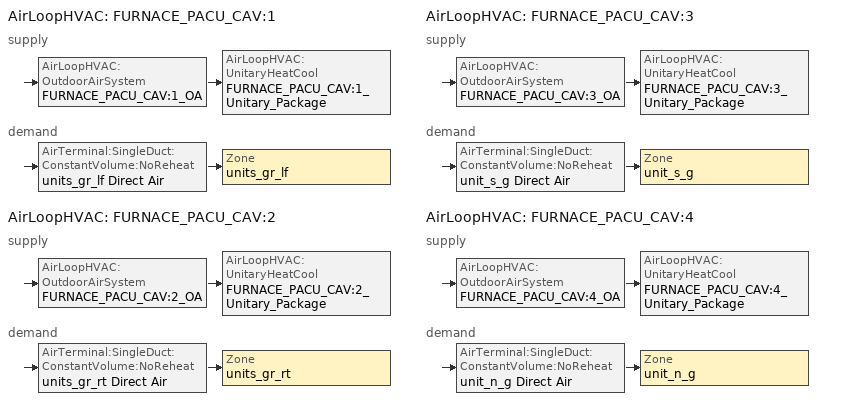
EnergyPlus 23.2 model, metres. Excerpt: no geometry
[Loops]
AirLoopHVAC 'FURNACE_PACU_CAV:1'
 supply: AirLoopHVAC:OutdoorAirSystem 'FURNACE_PACU_CAV:1_OA' > AirLoopHVAC:UnitaryHeatCool 'FURNACE_PACU_CAV:1_Unitary_Package'
 demand: AirTerminal:SingleDuct:ConstantVolume:NoReheat 'units_gr_lf Direct Air' > Zone 'units_gr_lf'
AirLoopHVAC 'FURNACE_PACU_CAV:2'
 supply: AirLoopHVAC:OutdoorAirSystem 'FURNACE_PACU_CAV:2_OA' > AirLoopHVAC:UnitaryHeatCool 'FURNACE_PACU_CAV:2_Unitary_Package'
 demand: AirTerminal:SingleDuct:ConstantVolume:NoReheat 'units_gr_rt Direct Air' > Zone 'units_gr_rt'
AirLoopHVAC 'FURNACE_PACU_CAV:3'
 supply: AirLoopHVAC:OutdoorAirSystem 'FURNACE_PACU_CAV:3_OA' > AirLoopHVAC:UnitaryHeatCool 'FURNACE_PACU_CAV:3_Unitary_Package'
 demand: AirTerminal:SingleDuct:ConstantVolume:NoReheat 'unit_s_g Direct Air' > Zone 'unit_s_g'
AirLoopHVAC 'FURNACE_PACU_CAV:4'
 supply: AirLoopHVAC:OutdoorAirSystem 'FURNACE_PACU_CAV:4_OA' > AirLoopHVAC:UnitaryHeatCool 'FURNACE_PACU_CAV:4_Unitary_Package'
 demand: AirTerminal:SingleDuct:ConstantVolume:NoReheat 'unit_n_g Direct Air' > Zone 'unit_n_g'
[AirLoopHVAC] Design supply air flow rate=Autosize
FURNACE_PACU_CAV:1; FURNACE_PACU_CAV:2; FURNACE_PACU_CAV:3; FURNACE_PACU_CAV:4
[AirLoopHVAC:UnitaryHeatCool] Availability schedule=ALWAYS_ON; Cooling supply air flow rate=Autosize; Dehumidification control type=None; Fan placement=BlowThrough; Heating supply air flow rate=Autosize; Maximum supply air temperature=Autosize; No load supply air flow rate=Autosize; Supply air fan operating mode schedule=AlWAYS_ON
Name | Controlling zone or thermostat location | Cooling coil | Heating coil | Supply fan
FURNACE_PACU_CAV:1_Unitary_Package | units_gr_lf | FURNACE_PACU_CAV:1_Unitary_Package_CoolCoil | FURNACE_PACU_CAV:1_Unitary_Package_HeatCoil | FURNACE_PACU_CAV:1_Unitary_Package_fan
FURNACE_PACU_CAV:2_Unitary_Package | units_gr_rt | FURNACE_PACU_CAV:2_Unitary_Package_CoolCoil | FURNACE_PACU_CAV:2_Unitary_Package_HeatCoil | FURNACE_PACU_CAV:2_Unitary_Package_fan
FURNACE_PACU_CAV:3_Unitary_Package | unit_s_g | FURNACE_PACU_CAV:3_Unitary_Package_CoolCoil | FURNACE_PACU_CAV:3_Unitary_Package_HeatCoil | FURNACE_PACU_CAV:3_Unitary_Package_fan
FURNACE_PACU_CAV:4_Unitary_Package | unit_n_g | FURNACE_PACU_CAV:4_Unitary_Package_CoolCoil | FURNACE_PACU_CAV:4_Unitary_Package_HeatCoil | FURNACE_PACU_CAV:4_Unitary_Package_fan
[AirTerminal:SingleDuct:ConstantVolume:NoReheat] Availability schedule=ALWAYS_ON; Maximum air flow rate=Autosize
unit_n_g Direct Air; unit_s_g Direct Air; units_gr_lf Direct Air; units_gr_rt Direct Air
[Coil:Cooling:DX:SingleSpeed] 2023 rated evaporator fan power per volume flow rate=934.4; Availability schedule=ALWAYS_ON; Gross rated cooling cop=2.6; Gross rated sensible heat ratio=Autosize; Gross rated total cooling capacity=Autosize; Rated air flow rate=Autosize
Name | Energy input ratio function of flow fraction curve | Energy input ratio function of temperature curve | Part load fraction correlation curve | Total cooling capacity function of flow fraction curve | Total cooling capacity function of temperature curve
FURNACE_PACU_CAV:1_Unitary_Package_CoolCoil | FURNACE_PACU_CAV:1_Unitary_PackagecoolEIRFFF | FURNACE_PACU_CAV:1_Unitary_PackagecoolEIRFT | FURNACE_PACU_CAV:1_Unitary_PackagecoolPLR | FURNACE_PACU_CAV:1_Unitary_PackagecoolFFF | FURNACE_PACU_CAV:1_Unitary_PackagecoolCapFT
FURNACE_PACU_CAV:2_Unitary_Package_CoolCoil | FURNACE_PACU_CAV:2_Unitary_PackagecoolEIRFFF | FURNACE_PACU_CAV:2_Unitary_PackagecoolEIRFT | FURNACE_PACU_CAV:2_Unitary_PackagecoolPLR | FURNACE_PACU_CAV:2_Unitary_PackagecoolFFF | FURNACE_PACU_CAV:2_Unitary_PackagecoolCapFT
FURNACE_PACU_CAV:3_Unitary_Package_CoolCoil | FURNACE_PACU_CAV:3_Unitary_PackagecoolEIRFFF | FURNACE_PACU_CAV:3_Unitary_PackagecoolEIRFT | FURNACE_PACU_CAV:3_Unitary_PackagecoolPLR | FURNACE_PACU_CAV:3_Unitary_PackagecoolFFF | FURNACE_PACU_CAV:3_Unitary_PackagecoolCapFT
FURNACE_PACU_CAV:4_Unitary_Package_CoolCoil | FURNACE_PACU_CAV:4_Unitary_PackagecoolEIRFFF | FURNACE_PACU_CAV:4_Unitary_PackagecoolEIRFT | FURNACE_PACU_CAV:4_Unitary_PackagecoolPLR | FURNACE_PACU_CAV:4_Unitary_PackagecoolFFF | FURNACE_PACU_CAV:4_Unitary_PackagecoolCapFT
[Coil:Heating:Fuel] Availability schedule=ALWAYS_ON; Burner efficiency=0.8; Fuel type=NaturalGas; Nominal capacity=Autosize
FURNACE_PACU_CAV:1_Unitary_Package_HeatCoil; FURNACE_PACU_CAV:2_Unitary_Package_HeatCoil; FURNACE_PACU_CAV:3_Unitary_Package_HeatCoil; FURNACE_PACU_CAV:4_Unitary_Package_HeatCoil
[ComponentCost:LineItem]
Name | Cost per each | Item | Line item type | Quantity | Cost per unit of output capacity
ElectricEquipment:unit_n_g:unit_n_g ElecEq 1 | 1 | unit_n_g | General | 0.903
ElectricEquipment:unit_n_g:unit_n_g Refrig | 1 | unit_n_g | General | 0.1
ElectricEquipment:unit_s_g:unit_s_g ElecEq 1 | 1 | unit_s_g | General | 0.903
ElectricEquipment:unit_s_g:unit_s_g Refrig | 1 | unit_s_g | General | 0.1
ElectricEquipment:units_gr_lf:units_gr_lf ElecEq 1 | 1 | units_gr_lf | General | 4.032
ElectricEquipment:units_gr_lf:units_gr_lf Refrig | 1 | units_gr_lf | General | 0.4
ElectricEquipment:units_gr_rt:units_gr_rt ElecEq 1 | 1 | units_gr_rt | General | 6.048
ElectricEquipment:units_gr_rt:units_gr_rt Refrig | 1 | units_gr_rt | General | 0.6
Infiltration:unit_n_g | 1 | unit_n_g | General | 0.0439
Infiltration:unit_s_g | 1 | unit_s_g | General | 0.0443
Infiltration:units_gr_lf | 1 | units_gr_lf | General | 0.1979
Infiltration:units_gr_rt | 1 | units_gr_rt | General | 0.2968
LIGHTING EQUIP:unit_n_g |  | unit_n_g | Lights |  | 1
LIGHTING EQUIP:unit_s_g |  | unit_s_g | Lights |  | 1
LIGHTING EQUIP:units_gr_lf |  | units_gr_lf | Lights |  | 1
LIGHTING EQUIP:units_gr_rt |  | units_gr_rt | Lights |  | 1
People:unit_n_g | 1 | unit_n_g | General | 2
People:unit_s_g | 1 | unit_s_g | General | 2
People:units_gr_lf | 1 | units_gr_lf | General | 8
People:units_gr_rt | 1 | units_gr_rt | General | 12
[Controller:OutdoorAir] Economizer control action type=ModulateFlow; Economizer control type=DifferentialDryBulb; Economizer maximum limit dry bulb temperature=28; Economizer maximum limit enthalpy=64000; Economizer minimum limit dry bulb temperature=0; Lockout type=NoLockout; Maximum outdoor air flow rate=Autosize; Minimum limit type=FixedMinimum; Minimum outdoor air flow rate=Autosize; Minimum outdoor air schedule=MinOA_Sched
FURNACE_PACU_CAV:1_OA_Controller; FURNACE_PACU_CAV:2_OA_Controller; FURNACE_PACU_CAV:3_OA_Controller; FURNACE_PACU_CAV:4_OA_Controller
[DesignSpecification:OutdoorAir] Outdoor air flow per zone floor area=0; Outdoor air method=Flow/Zone
Name | Outdoor air flow per zone
SZ DSOA unit_n_g; SZ DSOA unit_s_g | 0.0352424
SZ DSOA units_gr_lf | 0.142332
SZ DSOA units_gr_rt | 0.213498
[EvaporativeCooler:Direct:ResearchSpecial] Availability schedule=ALWAYS_ON; Blowdown concentration ratio=3; Cooler design effectiveness=0.7; Drift loss fraction=0; Primary air design flow rate=Autosize; Recirculating water pump design power=30
FURNACE_PACU_CAV:1_OADirect Evap Cooler; FURNACE_PACU_CAV:2_OADirect Evap Cooler; FURNACE_PACU_CAV:3_OADirect Evap Cooler; FURNACE_PACU_CAV:4_OADirect Evap Cooler
[EvaporativeCooler:Indirect:ResearchSpecial] Availability schedule=ALWAYS_ON; Cooler wetbulb design effectiveness=0.75; Dewpoint effectiveness factor=0.9; Primary air design flow rate=Autosize; Recirculating water pump design power=30; Secondary air design flow rate=Autosize; Secondary air fan design power=Autosize; Secondary air fan sizing specific power=207.667; Secondary air flow scaling factor=1
Name | Blowdown concentration ratio | Drift loss fraction
FURNACE_PACU_CAV:1_OAIndRDD Evap Cooler | 3 | 0.2
FURNACE_PACU_CAV:3_OAIndRDD Evap Cooler; FURNACE_PACU_CAV:4_OAIndRDD Evap Cooler
[Fan:OnOff] Availability schedule=HVACOperationSchd; Fan total efficiency=0.5; Maximum flow rate=Autosize; Motor efficiency=0.9; Motor in airstream fraction=1; Pressure rise=687.5
FURNACE_PACU_CAV:1_Unitary_Package_fan; FURNACE_PACU_CAV:2_Unitary_Package_fan; FURNACE_PACU_CAV:3_Unitary_Package_fan; FURNACE_PACU_CAV:4_Unitary_Package_fan
[SetpointManager:MixedAir] Control variable=Temperature
Name | Setpoint node or nodelist
FURNACE_PACU_CAV:1_OAIndRDD Evap Cooler_SATManager | FURNACE_PACU_CAV:1_OADirect Evap Cooler-FURNACE_PACU_CAV:1_OAMixing BoxNode
FURNACE_PACU_CAV:1_OAMixed Air Temp Manager | FURNACE_PACU_CAV:1_OA-FURNACE_PACU_CAV:1_Unitary_PackageNode
FURNACE_PACU_CAV:2_OAIndRDD Evap Cooler_SATManager | FURNACE_PACU_CAV:2_OADirect Evap Cooler-FURNACE_PACU_CAV:2_OAMixing BoxNode
FURNACE_PACU_CAV:2_OAMixed Air Temp Manager | FURNACE_PACU_CAV:2_OA-FURNACE_PACU_CAV:2_Unitary_PackageNode
FURNACE_PACU_CAV:3_OAIndRDD Evap Cooler_SATManager | FURNACE_PACU_CAV:3_OADirect Evap Cooler-FURNACE_PACU_CAV:3_OAMixing BoxNode
FURNACE_PACU_CAV:3_OAMixed Air Temp Manager | FURNACE_PACU_CAV:3_OA-FURNACE_PACU_CAV:3_Unitary_PackageNode
FURNACE_PACU_CAV:4_OAIndRDD Evap Cooler_SATManager | FURNACE_PACU_CAV:4_OADirect Evap Cooler-FURNACE_PACU_CAV:4_OAMixing BoxNode
FURNACE_PACU_CAV:4_OAMixed Air Temp Manager | FURNACE_PACU_CAV:4_OA-FURNACE_PACU_CAV:4_Unitary_PackageNode
[SetpointManager:SingleZone:Cooling] Control variable=Temperature; Maximum supply air temperature=50; Minimum supply air temperature=10
Name | Control zone | Setpoint node or nodelist
SupAirTemp Mngrunit_n_g | unit_n_g | FURNACE_PACU_CAV:4 Supply Equipment Outlet Node
SupAirTemp Mngrunit_s_g | unit_s_g | FURNACE_PACU_CAV:3 Supply Equipment Outlet Node
SupAirTemp Mngrunits_gr_lf | units_gr_lf | FURNACE_PACU_CAV:1 Supply Equipment Outlet Node
SupAirTemp Mngrunits_gr_rt | units_gr_rt | FURNACE_PACU_CAV:2 Supply Equipment Outlet Node
[Sizing:System] 100 outdoor air in cooling=No; 100 outdoor air in heating=No; Central cooling capacity control method=VAV; Central cooling design supply air humidity ratio=0.0085; Central cooling design supply air temperature=12.8; Central heating design supply air humidity ratio=0.008; Central heating design supply air temperature=40; Central heating maximum system air flow ratio=1; Cooling design capacity=Autosize; Cooling design capacity method=CoolingDesignCapacity; Cooling supply air flow rate=0; Cooling supply air flow rate method=DesignDay; Design outdoor air flow rate=Autosize; Heating design capacity=Autosize; Heating design capacity method=HeatingDesignCapacity; Heating supply air flow rate=0; Heating supply air flow rate method=DesignDay; Precool design humidity ratio=0.008; Precool design temperature=12.8; Preheat design humidity ratio=0.008; Preheat design temperature=7; Type of load to size on=Sensible; Type of zone sum to use=NonCoincident; Zone maximum outdoor air fraction=1
FURNACE_PACU_CAV:1; FURNACE_PACU_CAV:2; FURNACE_PACU_CAV:3; FURNACE_PACU_CAV:4
[Sizing:Zone] Account for dedicated outdoor air system=No; Cooling design air flow method=DesignDay; Cooling design air flow rate=0; Cooling minimum air flow=0; Cooling minimum air flow fraction=0; Dedicated outdoor air high setpoint temperature for design=Autosize; Dedicated outdoor air low setpoint temperature for design=Autosize; Dedicated outdoor air system control strategy=NeutralSupplyAir; Heating design air flow method=DesignDay; Heating design air flow rate=0; Zone cooling design supply air humidity ratio=0.0085; Zone cooling design supply air temperature=14; Zone cooling design supply air temperature input method=SupplyAirTemperature; Zone cooling sizing factor=0; Zone heating design supply air humidity ratio=0.008; Zone heating design supply air temperature=40; Zone heating design supply air temperature input method=SupplyAirTemperature; Zone heating sizing factor=0
Name | Design specification outdoor air object
units_gr_lf | SZ DSOA units_gr_lf
units_gr_rt | SZ DSOA units_gr_rt
unit_s_g | SZ DSOA unit_s_g
unit_n_g | SZ DSOA unit_n_g
[ThermostatSetpoint:DualSetpoint] Cooling setpoint temperature schedule=ClgSetP_Sch; Heating setpoint temperature schedule=HtgSetP_Sch
unit_n_g DualSPSched; unit_s_g DualSPSched; units_gr_lf DualSPSched; units_gr_rt DualSPSched
[ZoneControl:Thermostat] Control type schedule=Dual Zone Control Type Sched
Name | Zone or zonelist | Control 1
unit_n_g Thermostat | unit_n_g | unit_n_g DualSPSched
unit_s_g Thermostat | unit_s_g | unit_s_g DualSPSched
units_gr_lf Thermostat | units_gr_lf | units_gr_lf DualSPSched
units_gr_rt Thermostat | units_gr_rt | units_gr_rt DualSPSched
[Zone equipment]
unit_n_g: unit_n_g Direct Air
unit_s_g: unit_s_g Direct Air
units_gr_lf: units_gr_lf Direct Air
units_gr_rt: units_gr_rt Direct Air
[Curve:Biquadratic] Input unit type for x=Temperature; Input unit type for y=Temperature; Maximum value of x=23.88889; Maximum value of y=46.11111; Minimum value of x=12.77778; Minimum value of y=18; Output unit type=Dimensionless
Name | Coefficient1 constant | Coefficient2 x | Coefficient3 x 2 | Coefficient4 y | Coefficient5 y 2 | Coefficient6 x y
FURNACE_PACU_CAV:1_Unitary_PackagecoolCapFT; FURNACE_PACU_CAV:2_Unitary_PackagecoolCapFT; FURNACE_PACU_CAV:3_Unitary_PackagecoolCapFT; FURNACE_PACU_CAV:4_Unitary_PackagecoolCapFT | 0.766956 | 0.0107756 | -4.14703e-05 | 0.00134961 | -0.000261144 | 0.000457488
FURNACE_PACU_CAV:1_Unitary_PackagecoolEIRFT; FURNACE_PACU_CAV:2_Unitary_PackagecoolEIRFT; FURNACE_PACU_CAV:3_Unitary_PackagecoolEIRFT; FURNACE_PACU_CAV:4_Unitary_PackagecoolEIRFT | 0.297145 | 0.0430933 | -0.000748766 | 0.00597727 | 0.000482112 | -0.000956448
[Curve:Quadratic]
Name | Maximum value of x | Minimum value of x | Coefficient1 constant | Coefficient2 x | Coefficient3 x 2
FURNACE_PACU_CAV:1_Unitary_PackagecoolEIRFFF; FURNACE_PACU_CAV:2_Unitary_PackagecoolEIRFFF; FURNACE_PACU_CAV:3_Unitary_PackagecoolEIRFFF; FURNACE_PACU_CAV:4_Unitary_PackagecoolEIRFFF | 1.5 | 0.5 | 1.156 | -0.1816 | 0.0256
FURNACE_PACU_CAV:1_Unitary_PackagecoolFFF; FURNACE_PACU_CAV:2_Unitary_PackagecoolFFF; FURNACE_PACU_CAV:3_Unitary_PackagecoolFFF; FURNACE_PACU_CAV:4_Unitary_PackagecoolFFF | 1.5 | 0.5 | 0.8 | 0.2 | 0
FURNACE_PACU_CAV:1_Unitary_PackagecoolPLR; FURNACE_PACU_CAV:2_Unitary_PackagecoolPLR; FURNACE_PACU_CAV:3_Unitary_PackagecoolPLR; FURNACE_PACU_CAV:4_Unitary_PackagecoolPLR | 1 | 0 | 0.75 | 0.25 | 0
[Schedule:Compact]
ALWAYS_ON; MinOA_Sched: Through: 12/31, For: AllDays, Until: 24:00, 1
CLGSETP_SCH: Through: 12/31, For: SummerDesignDay, Until: 24:00, 23.9, For: WinterDesignDay, Until: 24:00, 23.9, For: WeekDays, Until: 7:00, 23.9, Until: 18:00, 23.9, Until: 24:00, 23.9, For: WeekEnds Holiday, Until: 7:00, 23.9, Until: 13:00, 23.9, Until: 24:00, 23.9, For: AllOtherDays, Until: 7:00, 23.9, Until: 18:00, 23.9, Until: 24:00, 23.9
Dual Zone Control Type Sched: Through: 12/31, For: AllDays, Until: 24:00, 4
HTGSETP_SCH: Through: 12/31, For: SummerDesignDay, Until: 24:00, 21.1, For: WinterDesignDay, Until: 24:00, 21.1, For: WeekDays, Until: 7:00, 21.1, Until: 18:00, 21.1, Until: 24:00, 21.1, For: WeekEnds Holiday, Until: 7:00, 21.1, Until: 13:00, 21.1, Until: 24:00, 21.1, For: AllOtherDays, Until: 7:00, 21.1, Until: 18:00, 21.1, Until: 24:00, 21.1
HVACOperationSchd: Through: 12/31, For: AllDays, Until: 08:00, 1, Until: 17:00, 1, Until: 24:00, 1
